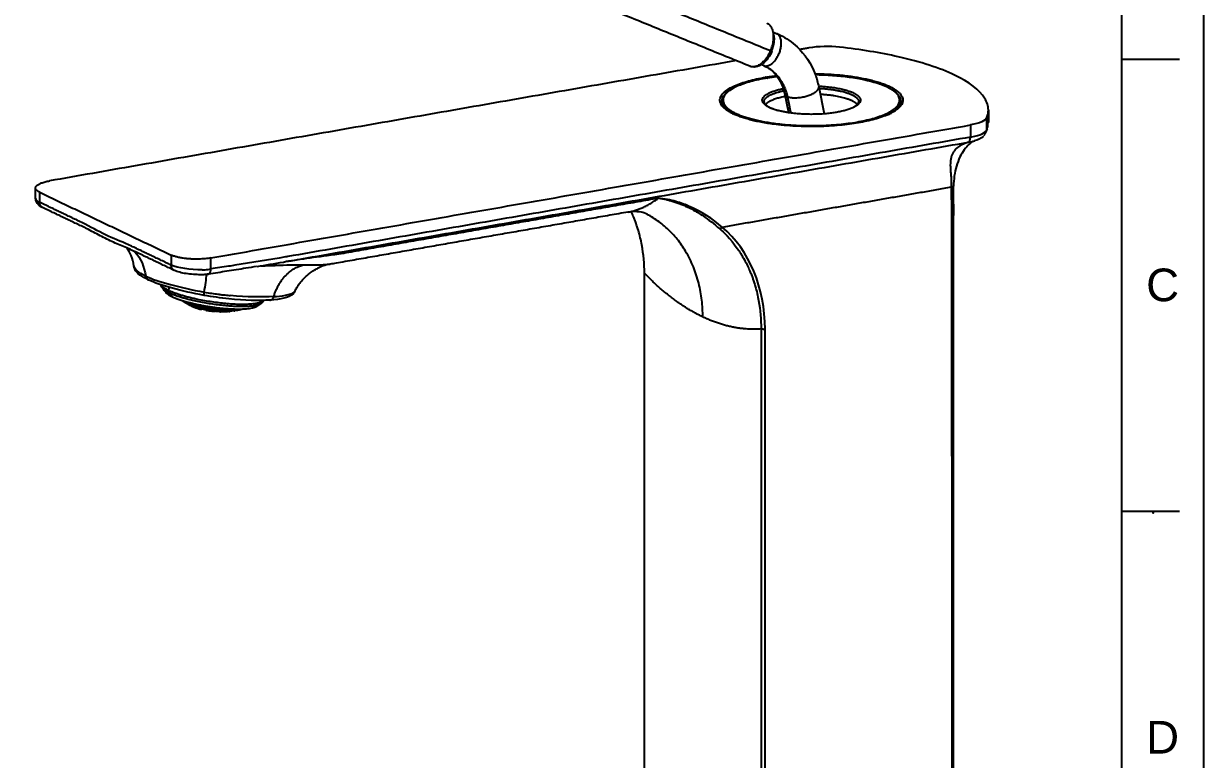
# Model space of a CAD drawing. Header units: millimetres. Extents: x 4812 to 5406, y -1197 to -777.
# Drawn here: x 5202 to 5406.4, y -1069 to -941.5 of the extents above; entities that cross this region are included whole.
import ezdxf

# ---------------------------------------------------------------- set-up
doc = ezdxf.new("R2010")
doc.units = ezdxf.units.MM
doc.header["$LTSCALE"] = 0.1
doc.layers.get('0').update_dxf_attribs({"lineweight": 13})
doc.layers.add('FORM', color=7, linetype='Continuous')
doc.styles.get("Standard").update_dxf_attribs({"font": 'arial.ttf'})

msp = doc.modelspace()

# ---------------------------------------------------------------- linework, layer by layer
at = {"lineweight": -3}
for p, q in [((5339.78, -952.45), (5340.74, -957.13)), ((5334.58, -956.94), (5333.9, -953.62)), ((5227.24, -988.11), (5227.77, -988.87)), ((5243.21, -989.94), (5242.36, -990.54))]:
    msp.add_line(p, q, dxfattribs=at)
msp.add_arc((5365.37, -958.64), 3.81, 320.2663, 359.9969)
for points, degree in [([(5271.66, -921.81), (5301.55, -934), (5331.44, -946.18)], 2), ([(5327.86, -948.89), (5297.97, -936.71), (5268.08, -924.53)], 2), ([(5331.93, -942.99), (5332.23, -943.12), (5332.53, -943.24)], 2), ([(5331.68, -946.27), (5331.3, -947.16), (5330.74, -947.93), (5330.08, -948.43)], 3), ([(5338.11, -945.71), (5337.32, -945.85), (5336.54, -945.98)], 2), ([(5343.4, -945.58), (5341.68, -945.38), (5339.69, -945.43), (5338.11, -945.71)], 3), ([(5325.51, -947.91), (5266, -958.33), (5206.49, -968.75)], 2), ([(5330.21, -948.77), (5330.02, -948.69), (5329.83, -948.62), (5329.64, -948.54)], 3), ([(5331.4, -946.88), (5331.33, -946.89), (5331.27, -946.9)], 2), ([(5330.5, -948.9), (5330.4, -948.85), (5330.31, -948.81), (5330.21, -948.77)], 3), ([(5334.34, -954.12), (5334.64, -955.55), (5334.93, -956.99)], 2), ([(5330.31, -955.05), (5330.31, -955.44), (5330.85, -955.99), (5332.72, -956.56)], 3), ([(5368.94, -957.76), (5369.1, -957.34), (5369.18, -956.91), (5369.18, -956.49)], 3), ([(5369.18, -956.49), (5369.18, -957.21), (5369.18, -957.92), (5369.18, -958.64)], 3), ([(5368.94, -957.76), (5368.73, -958.3), (5367.66, -958.78), (5366.08, -959.06)], 3), ([(5368.94, -959.93), (5368.94, -959.21), (5368.94, -958.49), (5368.94, -957.76)], 3), ([(5234.46, -982.1), (5300.27, -970.58), (5366.08, -959.06)], 2), ([(5366.08, -959.06), (5366.08, -959.76), (5366.08, -960.46), (5366.08, -961.16)], 3), ([(5366.29, -961.13), (5367.76, -960.87), (5368.74, -960.38), (5368.94, -959.93)], 3), ([(5369, -959.76), (5368.98, -959.82), (5368.96, -959.88), (5368.94, -959.93)], 3), ([(5247.44, -982.74), (5306.58, -972.39), (5365.72, -962.04)], 2), ([(5366.08, -961.16), (5306.94, -971.52), (5247.8, -981.87)], 2), ([(5365.72, -962.04), (5365.93, -961.96), (5366.08, -961.6), (5366.08, -961.16)], 3), ([(5365.72, -962.04), (5365.77, -962.03), (5365.83, -962.02), (5365.88, -962.01)], 3), ([(5365.88, -962.01), (5366.21, -961.95), (5366.52, -961.88), (5366.79, -961.8)], 3), ([(5366.08, -961.16), (5366.15, -961.15), (5366.22, -961.14), (5366.29, -961.13)], 3), ([(5368.3, -961.08), (5367.88, -961.42), (5367.32, -961.65), (5366.78, -961.81)], 3), ([(5204.08, -971.74), (5204.08, -970.86), (5204.08, -969.98)], 2), ([(5204.8, -972.47), (5204.8, -971.6), (5204.8, -970.73)], 2), ([(5204.8, -970.73), (5216.2, -976.17), (5227.59, -981.61)], 2), ([(5323.08, -976.75), (5342.92, -973.28), (5362.75, -969.81)], 2), ([(5204.1, -971.78), (5204.12, -972.02), (5204.35, -972.26), (5204.8, -972.47)], 3), ([(5211.7, -975.77), (5208.25, -974.12), (5204.8, -972.47)], 2), ([(5311.96, -971.77), (5284.29, -976.61), (5256.61, -981.46)], 2), ([(5212.2, -976.67), (5208.76, -975.02), (5205.31, -973.38)], 2), ([(5306.73, -974.16), (5281.44, -978.59), (5256.15, -983.02)], 2), ([(5309.55, -974.29), (5309.54, -974.31), (5308.24, -973.9), (5306.73, -974.16)], 3), ([(5330.48, -994.46), (5330.48, -987.31), (5327.74, -980.75), (5323.08, -976.75)], 3), ([(5227.59, -983.35), (5224.14, -981.71), (5220.69, -980.06)], 2), ([(5228.1, -984.26), (5224.65, -982.61), (5221.21, -980.96)], 2), ([(5221.23, -980.99), (5222.31, -982.13), (5222.96, -983.71), (5223.16, -985.26)], 3), ([(5227.59, -981.61), (5227.59, -982.48), (5227.59, -983.35)], 2), ([(5234.46, -984.02), (5234.46, -983.06), (5234.46, -982.1)], 2), ([(5242.46, -983.58), (5243.98, -983.34), (5245.49, -983.08), (5247.02, -982.81)], 3), ([(5247.02, -982.81), (5247.16, -982.79), (5247.3, -982.77), (5247.44, -982.74)], 3), ([(5247.8, -981.87), (5247.66, -981.89), (5247.53, -981.92), (5247.39, -981.94)], 3), ([(5256.61, -981.46), (5252.99, -981.93), (5249.93, -982.36), (5247.44, -982.74)], 3), ([(5255.03, -983.19), (5254.69, -983.25), (5253.9, -983.42), (5252.94, -983.91)], 3), ([(5256.14, -983.02), (5255.8, -983.08), (5255.47, -983.13), (5255.14, -983.18)], 3), ([(5223.16, -985.26), (5221.88, -984.63), (5221.2, -984.01), (5221.14, -983.49)], 3), ([(5223.16, -985.26), (5225.32, -986.26), (5229.14, -987.27), (5233.31, -988.02)], 3), ([(5232.97, -984.16), (5230.92, -984.16), (5228.68, -983.87), (5227.59, -983.35)], 3), ([(5233.31, -988.02), (5233.5, -986.89), (5233.66, -985.81), (5233.75, -984.95)], 3), ([(5309.59, -1071.94), (5309.59, -1028.35), (5309.59, -984.77)], 2), ([(5226.06, -987.3), (5225.95, -987.15), (5225.86, -986.98), (5225.85, -986.78)], 3), ([(5226.7, -988.14), (5226.49, -987.87), (5226.28, -987.59), (5226.07, -987.32)], 3), ([(5227.17, -987.77), (5227.21, -987.48), (5227.25, -987.2)], 2), ([(5237.56, -989.19), (5236.16, -989.04), (5234.73, -988.84), (5233.3, -988.59)], 3), ([(5244.73, -989.41), (5242.77, -989.54), (5240.32, -989.47), (5237.56, -989.19)], 3), ([(5245.36, -988.79), (5243.36, -988.91), (5240.68, -988.88), (5237.83, -988.62)], 3), ([(5248.76, -988.27), (5247.92, -989.09), (5246.53, -989.29), (5244.73, -989.41)], 3), ([(5230.35, -989.87), (5230.36, -989.84), (5230.36, -989.8)], 2), ([(5230.58, -990.08), (5230.59, -990.01), (5230.6, -989.94), (5230.61, -989.88)], 3), ([(5230.63, -990.12), (5230.63, -990.09), (5230.64, -990.05)], 2), ([(5231.4, -990.16), (5231.4, -990.13), (5231.41, -990.09)], 2), ([(5231.55, -990.26), (5231.56, -990.22), (5231.56, -990.19)], 2), ([(5231.84, -990.45), (5231.85, -990.34), (5231.87, -990.23)], 2), ([(5232.49, -990.72), (5232.51, -990.59), (5232.53, -990.46)], 2), ([(5232.62, -990.4), (5232.62, -990.36), (5232.63, -990.31)], 2), ([(5232.65, -990.79), (5232.66, -990.78), (5232.66, -990.77)], 2), ([(5232.67, -990.72), (5232.68, -990.63), (5232.69, -990.54)], 2), ([(5232.69, -990.95), (5232.7, -990.88), (5232.71, -990.8)], 2), ([(5232.78, -990.49), (5232.79, -990.41), (5232.8, -990.34)], 2), ([(5232.88, -990.71), (5232.9, -990.58), (5232.92, -990.46)], 2), ([(5232.94, -990.96), (5232.95, -990.89), (5232.96, -990.82)], 2), ([(5233.05, -990.73), (5233.08, -990.57), (5233.1, -990.41)], 2), ([(5233.62, -991.12), (5233.63, -991.03), (5233.64, -990.94)], 2), ([(5233.73, -990.89), (5233.75, -990.71), (5233.78, -990.52)], 2), ([(5233.78, -991.17), (5233.8, -991.07), (5233.81, -990.97)], 2), ([(5233.89, -990.95), (5233.91, -990.8), (5233.93, -990.66)], 2), ([(5233.91, -991.19), (5233.92, -991.16), (5233.92, -991.12)], 2), ([(5234, -991.11), (5234.02, -991.02), (5234.03, -990.93)], 2), ([(5234.02, -990.56), (5234.02, -990.56), (5234.02, -990.56)], 2), ([(5234.08, -991.27), (5234.09, -991.22), (5234.1, -991.16)], 2), ([(5234.12, -990.81), (5234.14, -990.7), (5234.16, -990.58)], 2), ([(5234.18, -991.12), (5234.2, -991), (5234.21, -990.87)], 2), ([(5234.3, -990.82), (5234.31, -990.71), (5234.33, -990.61)], 2), ([(5234.86, -991.22), (5234.88, -991.1), (5234.9, -990.98)], 2), ([(5235.03, -991.26), (5235.04, -991.13), (5235.06, -991.01)], 2), ([(5235.15, -990.96), (5235.15, -990.91), (5235.16, -990.85)], 2), ([(5235.25, -991.15), (5235.27, -991.03), (5235.29, -990.91)], 2), ([(5235.31, -990.79), (5235.31, -990.78), (5235.31, -990.77)], 2), ([(5235.32, -991.37), (5235.33, -991.28), (5235.35, -991.2)], 2), ([(5235.39, -990.76), (5235.39, -990.76), (5235.39, -990.76)], 2), ([(5235.43, -991.14), (5235.46, -990.99), (5235.48, -990.84)], 2), ([(5236.01, -991.4), (5236.02, -991.35), (5236.03, -991.29)], 2), ([(5236.12, -991.18), (5236.15, -991.01), (5236.18, -990.85)], 2), ([(5236.21, -991.28), (5236.2, -991.35), (5236.18, -991.42)], 2), ([(5236.34, -990.91), (5236.32, -991.05), (5236.29, -991.2)], 2), ([(5236.41, -991.33), (5236.42, -991.24), (5236.44, -991.15)], 2), ([(5236.45, -991.06), (5236.45, -991.04), (5236.46, -991.02)], 2), ([(5236.49, -991.44), (5236.5, -991.41), (5236.5, -991.37)], 2), ([(5236.53, -991.01), (5236.54, -990.95), (5236.55, -990.9)], 2), ([(5236.59, -991.31), (5236.61, -991.21), (5236.62, -991.1)], 2), ([(5237.19, -991.44), (5237.2, -991.39), (5237.2, -991.35)], 2), ([(5237.29, -991.29), (5237.3, -991.2), (5237.32, -991.12)], 2), ([(5237.38, -991.36), (5237.37, -991.4), (5237.37, -991.43)], 2), ([(5237.42, -990.97), (5237.42, -990.96), (5237.42, -990.96)], 2), ([(5237.5, -991.07), (5237.48, -991.18), (5237.46, -991.29)], 2), ([(5237.59, -991.37), (5237.6, -991.25), (5237.62, -991.14)], 2), ([(5237.77, -991.34), (5237.78, -991.26), (5237.79, -991.18)], 2), ([(5238.48, -991.25), (5238.49, -991.17), (5238.5, -991.09)], 2), ([(5238.68, -991.1), (5238.67, -991.17), (5238.66, -991.23)], 2), ([(5238.79, -991.26), (5238.8, -991.17), (5238.81, -991.09)], 2), ([(5238.97, -991.22), (5238.98, -991.17), (5238.99, -991.12)], 2), ([(5239.69, -991.06), (5239.69, -991.04), (5239.7, -991.02)], 2), ([(5243.6, -989.46), (5243.53, -989.67), (5243.38, -989.82), (5243.21, -989.94)], 3), ([(5329.8, -994.41), (5329.8, -1038), (5329.8, -1081.58)], 2), ([(5330.48, -1081.63), (5330.48, -1038.05), (5330.48, -994.46)], 2)]:
    msp.add_open_spline(points, degree=degree, dxfattribs=at)
for points, weights, knots in [([(5331.44, -946.18), (5333.02, -942.51), (5330.95, -941.52), (5330.93, -941.51), (5330.92, -941.5)], [1, 0.707106781187, 1, 0.996451128363, 0.992988257282], [0, 0, 0, 6.283185, 6.283185, 6.359316, 6.359316, 6.359316]), ([(5330.21, -948.77), (5331.75, -949.4), (5332.9, -946.74), (5334.08, -943.98), (5332.53, -943.24)], [0.986570183014, 0.713983127843, 1, 0.707106781187, 1], [0.110634, 0.110634, 0.110634, 4.712389, 4.712389, 9.424778, 9.424778, 9.424778]), ([(5339.14, -950.18), (5347.65, -950.28), (5352.07, -952.39), (5360.28, -956.31), (5346.72, -958.68), (5333.17, -961.05), (5324.95, -957.13), (5316.74, -953.22), (5330.3, -950.84), (5331.38, -950.65), (5332.55, -950.52)], [0.862250509281, 0.817864967493, 1, 0.707106781187, 1, 0.707106781187, 1, 0.707106781187, 1, 0.968107199499, 0.943159938591], [-164.864954, -164.864954, -164.864954, -149.382731, -149.382731, -124.485609, -124.485609, -99.588487, -99.588487, -74.691365, -74.691365, -71.980347, -71.980347, -71.980347]), ([(5332.62, -950.68), (5331.57, -950.81), (5330.59, -950.98), (5317.5, -953.27), (5325.42, -957.05), (5333.35, -960.83), (5346.44, -958.54), (5359.52, -956.25), (5351.6, -952.47), (5347.36, -950.45), (5339.18, -950.34)], [0.945986653471, 0.969900019014, 1, 0.707106781187, 1, 0.707106781187, 1, 0.707106781187, 1, 0.818624132389, 0.861884434129], [-122.635756, -122.635756, -122.635756, -120.165919, -120.165919, -96.132735, -96.132735, -72.099551, -72.099551, -48.066368, -48.066368, -33.183676, -33.183676, -33.183676]), ([(5339.76, -952.33), (5343.71, -952.5), (5345.78, -953.49), (5350.19, -955.59), (5342.92, -956.86), (5335.64, -958.14), (5331.24, -956.03), (5327.1, -954.06), (5333.67, -952.74)], [0.855425073427, 0.836997376434, 1, 0.707106781187, 1, 0.707106781187, 1, 0.719723365755, 0.975853767644], [-87.541216, -87.541216, -87.541216, -80.110613, -80.110613, -66.758844, -66.758844, -53.407075, -53.407075, -40.630443, -40.630443, -40.630443]), ([(5334.34, -954.12), (5335.89, -954.86), (5338.4, -953.8), (5339.87, -953.17), (5339.79, -952.49)], [1, 0.707106781187, 1, 0.804523613168, 0.869968376806], [0, 0, 0, 4.712389, 4.712389, 7.857429, 7.857429, 7.857429]), ([(5333.9, -953.62), (5333.9, -953.65), (5333.99, -953.95), (5334.34, -954.12)], [0.869741194778, 0.873542769567, 0.913676992582, 1], [7.851951, 7.851951, 7.851951, 8.035918, 9.424778, 9.424778, 9.424778]), ([(5339.84, -952.71), (5343.57, -952.89), (5345.53, -953.82), (5346.71, -954.39), (5346.71, -955.05)], [0.854869771919, 0.839668881892, 1, 0.896525988805, 0.866163065918], [-32.811922, -32.811922, -32.811922, -25.76106, -25.76106, -21.210596, -21.210596, -21.210596]), ([(5346.46, -955.52), (5346.16, -955.18), (5345.53, -954.87), (5343.64, -953.97), (5340.06, -953.77)], [0.906524342005, 0.941629586193, 1, 0.844557402981, 0.854106000131], [-28.328008, -28.328008, -28.328008, -25.76106, -25.76106, -18.925179, -18.925179, -18.925179]), ([(5227.14, -988.06), (5227.21, -988.1), (5231.9, -990.3), (5239.26, -990.47), (5242.37, -990.54), (5243.21, -989.94)], [1.00949492169, 1.00196532105, 0.710770023754, 1, 0.853358098669, 0.854076853123], [-0.22224, -0.22224, -0.22224, 0.12477, 13.881069, 13.881069, 20.855622, 20.855622, 20.855622]), ([(5243.57, -989.46), (5243.03, -990.24), (5239.39, -990.16), (5231.81, -989.98), (5227.17, -987.77)], [0.856694145309, 0.834517165085, 1, 0.708146694793, 1], [5.770391, 5.770391, 5.770391, 13.326749, 13.326749, 26.653498, 26.653498, 26.653498]), ([(5242.36, -990.54), (5241.12, -991.41), (5235.87, -990.81), (5230.62, -990.22), (5227.8, -988.88)], [1, 0.832521373948, 1, 0.832521373948, 1], [6.35316, 6.35316, 6.35316, 15.847838, 15.847838, 25.342516, 25.342516, 25.342516])]:
    msp.add_rational_spline(points, weights, degree=2, knots=knots, dxfattribs=at)
for points, weights in [([(5331.96, -943.41), (5332.25, -944.68), (5331.59, -946.22)], [0.857181906207, 0.830501626913, 1]), ([(5332.53, -943.24), (5332.81, -943.35), (5333.08, -943.48)], [1, 0.999715321316, 1]), ([(5331.44, -946.18), (5329.91, -949.74), (5327.86, -948.89)], [1, 0.713473123803, 0.987544073097]), ([(5330.01, -948.25), (5330.99, -947.6), (5331.59, -946.22)], [0.854081587517, 0.844758355157, 1]), ([(5331.44, -946.18), (5331.69, -946.28), (5331.68, -946.27)], [1, 0.816743434399, 0.862805724127]), ([(5330.5, -948.9), (5333.57, -950.36), (5334.34, -954.12)], [0.990064951486, 0.91157097212, 1]), ([(5330.31, -955.05), (5330.31, -953.82), (5333.79, -953.11)], [0.866051681333, 0.814891186461, 0.973151026738]), ([(5334, -954.12), (5331.33, -954.63), (5330.56, -955.52)], [0.984881582267, 0.854367653164, 0.853558439193]), ([(5323.01, -954.96), (5323.02, -956.12), (5324.97, -957.13)], [0.866219943601, 0.894423559831, 0.985425947591]), ([(5351.82, -957.25), (5354.01, -956.19), (5354.01, -954.95)], [0.872759095932, 0.838058179738, 0.866054965267]), ([(5204.08, -969.98), (5204.08, -969.17), (5206.49, -968.75)], [1, 0.871216928829, 1]), ([(5204.8, -970.73), (5204.08, -970.39), (5204.08, -969.98)], [1, 0.96316085887, 1]), ([(5363.14, -969.62), (5363.16, -969.75), (5362.75, -969.81)], [1, 0.861124581307, 1]), ([(5205.31, -973.38), (5204.8, -973.13), (5204.8, -972.47)], [0.874631719009, 0.810953036659, 1]), ([(5306.73, -974.16), (5309.52, -973.67), (5311.96, -971.77)], [0.978229129784, 0.980805621831, 1]), ([(5319.69, -992.33), (5319.69, -979.12), (5309.49, -974.26)], [1, 0.807631660832, 0.867953213661]), ([(5323.08, -976.75), (5322.87, -977.04), (5322.62, -977.05)], [1, 0.806896088987, 0.999999999996]), ([(5234.46, -982.1), (5230.18, -982.85), (5227.59, -981.61)], [1, 0.707106781187, 1]), ([(5245.36, -988.79), (5246.85, -983.97), (5250.72, -983.28)], [1, 0.865185785254, 1]), ([(5223.16, -985.26), (5223.22, -985.74), (5223.61, -985.9)], [1, 0.85645931984, 0.92822965992]), ([(5228.09, -984.25), (5227.59, -984), (5227.59, -983.35)], [0.873552459174, 0.812582956542, 1]), ([(5233.93, -984.91), (5234.44, -984.97), (5234.46, -984.02)], [0.980110272319, 0.764156260278, 1]), ([(5248.96, -987.99), (5250.26, -985.27), (5252.93, -983.91)], [1, 0.922773548156, 0.947883001477]), ([(5319.69, -992.33), (5314.53, -989.86), (5309.59, -984.77)], [1, 0.989412277584, 1]), ([(5227.14, -987.75), (5226.12, -987.26), (5225.9, -986.83)], [1, 0.916457571953, 0.88074285159]), ([(5226.07, -987.31), (5226.34, -987.67), (5227.14, -988.06)], [0.890996824855, 0.925755651367, 0.993235556802]), ([(5227.77, -988.87), (5226.97, -988.49), (5226.7, -988.14)], [1, 0.982209398946, 1]), ([(5227.24, -988.11), (5227.14, -987.97), (5227.17, -987.77)], [1, 0.923879532512, 1]), ([(5233.29, -988.58), (5233.25, -988.5), (5233.31, -988.02)], [0.918667197677, 0.845129349746, 0.99999996559]), ([(5244.7, -989.41), (5245.19, -989.41), (5245.36, -988.79)], [0.928199754997, 0.799670767322, 1]), ([(5248.96, -987.99), (5248.89, -988.15), (5248.76, -988.27)], [1, 0.944121641426, 0.91921438621]), ([(5230.15, -989.83), (5229.8, -989.69), (5229.47, -989.52)], [0.979212423805, 0.984329082889, 0.990566603209]), ([(5229.68, -989.58), (5231.05, -990.55), (5232.66, -990.99)], [1.03299800907, 0.994091269658, 0.976837276737]), ([(5230.2, -989.77), (5230.12, -989.73), (5230.05, -989.69)], [1, 0.999911447318, 0.999862036789]), ([(5230.19, -989.81), (5230.32, -989.94), (5230.46, -990.06)], [1, 0.999624238664, 1]), ([(5230.22, -989.74), (5230.26, -989.78), (5230.31, -989.82)], [0.999934129488, 0.999945431739, 1]), ([(5230.58, -990.08), (5230.49, -990.01), (5230.41, -989.93)], [1, 0.999805588224, 0.999904875353]), ([(5230.6, -990.05), (5230.62, -990.06), (5230.64, -990.07)], [0.994706348321, 0.994320117422, 0.993937726161]), ([(5231.28, -990.41), (5230.95, -990.27), (5230.63, -990.12)], [1, 0.999639696593, 1]), ([(5231.4, -990.16), (5231.1, -990.04), (5230.81, -989.9)], [1, 0.999647864066, 0.999926918332]), ([(5231.28, -990.08), (5231.23, -990.03), (5231.17, -989.99)], [1, 0.999932859458, 0.999930818653]), ([(5231.66, -990.45), (5231.47, -990.44), (5231.28, -990.41)], [1, 0.999638976711, 1]), ([(5231.29, -990.39), (5231.98, -990.7), (5232.72, -990.89)], [0.982385433306, 0.971567435147, 0.965160597216]), ([(5231.38, -990.21), (5231.43, -990.26), (5231.48, -990.3)], [1, 0.999869593479, 0.999831042668]), ([(5231.78, -990.14), (5231.59, -990.16), (5231.4, -990.16)], [1, 0.999607176833, 1]), ([(5231.55, -990.26), (5231.75, -990.25), (5231.94, -990.23)], [1, 0.999613041219, 1]), ([(5231.83, -990.5), (5231.69, -990.39), (5231.55, -990.26)], [1, 0.999629947972, 1]), ([(5231.78, -990.13), (5231.78, -990.13), (5231.78, -990.14)], [0.999979795158, 0.999989637094, 1]), ([(5232.7, -990.57), (5232.23, -990.52), (5231.78, -990.43)], [0.957787101099, 0.959187471841, 0.962124839598]), ([(5232.49, -990.72), (5232.16, -990.62), (5231.83, -990.5)], [1, 0.999642092213, 1]), ([(5231.94, -990.23), (5232.27, -990.36), (5232.6, -990.46)], [1, 0.999611025134, 1]), ([(5232.88, -990.71), (5232.69, -990.72), (5232.49, -990.72)], [1, 0.999640345396, 1]), ([(5232.6, -990.46), (5232.74, -990.59), (5232.88, -990.71)], [1, 0.999626207321, 1]), ([(5232.67, -990.39), (5232.64, -990.4), (5232.62, -990.4)], [0.999911073948, 0.999949038801, 1]), ([(5232.94, -990.96), (5232.8, -990.89), (5232.65, -990.79)], [1, 0.999656849896, 1]), ([(5232.69, -990.95), (5232.78, -990.97), (5232.87, -990.98)], [1, 0.999900818551, 0.999944568459]), ([(5232.78, -990.49), (5232.98, -990.45), (5233.17, -990.4)], [1, 0.999605677863, 1]), ([(5233.05, -990.73), (5232.91, -990.62), (5232.78, -990.49)], [1, 0.999625176589, 1]), ([(5232.88, -990.79), (5232.96, -990.78), (5233.04, -990.78)], [0.999828165892, 0.999855078867, 1]), ([(5232.88, -990.93), (5232.91, -990.93), (5232.94, -990.94)], [0.963891000837, 0.963631521935, 0.963380421706]), ([(5233.62, -991.12), (5233.28, -991.05), (5232.94, -990.96)], [1, 0.999664108429, 1]), ([(5233.92, -990.63), (5233.44, -990.63), (5232.96, -990.59)], [0.956743692092, 0.956134344984, 0.957122138498]), ([(5233.73, -990.89), (5233.39, -990.82), (5233.05, -990.73)], [1, 0.999635793805, 1]), ([(5233.66, -991.22), (5233.63, -991.21), (5233.59, -991.2)], [1, 0.999933299639, 0.999875725928]), ([(5233.61, -991.14), (5233.62, -991.14), (5233.63, -991.15)], [1, 0.999978811296, 0.999960377511]), ([(5233.91, -991.12), (5233.76, -991.12), (5233.62, -991.12)], [0.999881601259, 0.999737388649, 1]), ([(5233.68, -991.2), (5233.74, -991.21), (5233.81, -991.22)], [0.968361307898, 0.967962694736, 0.967594215494]), ([(5233.71, -990.94), (5233.79, -990.99), (5233.86, -991.03)], [1, 0.999819339761, 0.999825304751]), ([(5234.12, -990.81), (5233.92, -990.86), (5233.73, -990.89)], [1, 0.999630187103, 1]), ([(5234.08, -991.27), (5233.94, -991.23), (5233.81, -991.18)], [1, 0.999708199819, 0.999937518791]), ([(5233.85, -990.56), (5233.98, -990.69), (5234.12, -990.81)], [1, 0.999613149831, 1]), ([(5233.86, -991.03), (5233.93, -991.07), (5234, -991.11)], [0.999825443376, 0.999832702679, 1]), ([(5233.89, -990.95), (5234.09, -990.92), (5234.29, -990.87)], [1, 0.999633475694, 1]), ([(5234.18, -991.12), (5234.03, -991.05), (5233.89, -990.95)], [1, 0.99964873356, 1]), ([(5234.08, -990.62), (5234.01, -990.63), (5233.93, -990.63)], [0.956998151804, 0.956862142903, 0.956764123111]), ([(5234, -991.16), (5234.08, -991.16), (5234.17, -991.16)], [0.999835658214, 0.999857770497, 1]), ([(5234.3, -990.82), (5234.16, -990.7), (5234.02, -990.56)], [1, 0.999610690612, 1]), ([(5234.02, -990.56), (5234.03, -990.56), (5234.03, -990.56)], [1, 0.999992458071, 0.999985191785]), ([(5234.08, -991.26), (5234.11, -991.26), (5234.15, -991.27)], [0.983922772476, 0.983658586309, 0.983402668218]), ([(5234.76, -991.37), (5234.42, -991.33), (5234.08, -991.27)], [1, 0.999676850849, 1]), ([(5234.36, -990.61), (5234.26, -990.62), (5234.16, -990.62)], [0.957617879133, 0.957352084284, 0.957150126953]), ([(5234.86, -991.22), (5234.52, -991.18), (5234.18, -991.12)], [1, 0.99965468963, 1]), ([(5234.98, -990.91), (5234.64, -990.87), (5234.3, -990.82)], [1, 0.999620154217, 1]), ([(5235.12, -991.36), (5234.94, -991.37), (5234.76, -991.37)], [0.999956004275, 0.9996961534, 1]), ([(5234.85, -991.25), (5234.94, -991.29), (5235.03, -991.32)], [1, 0.999796573973, 0.999839521314]), ([(5235.25, -991.15), (5235.06, -991.19), (5234.86, -991.22)], [1, 0.999647922741, 1]), ([(5234.97, -990.97), (5235.11, -991.07), (5235.25, -991.15)], [1, 0.999634473042, 1]), ([(5235.39, -990.76), (5235.19, -990.85), (5234.98, -990.91)], [1, 0.999609823334, 1]), ([(5235.32, -991.37), (5235.17, -991.32), (5235.03, -991.26)], [1, 0.999662143263, 1]), ([(5235.15, -990.96), (5235.35, -990.9), (5235.55, -990.81)], [1, 0.999612775089, 1]), ([(5235.43, -991.14), (5235.29, -991.06), (5235.15, -990.96)], [1, 0.999631627002, 1]), ([(5235.27, -991.22), (5235.34, -991.2), (5235.42, -991.18)], [0.999834138917, 0.999865165096, 1]), ([(5235.31, -991.32), (5235.76, -991.32), (5236.21, -991.28)], [0.963101540786, 0.962968139833, 0.964192181577]), ([(5236.01, -991.4), (5235.67, -991.39), (5235.32, -991.37)], [1, 0.999664480883, 1]), ([(5235.38, -990.76), (5235.39, -990.76), (5235.39, -990.76)], [0.999987200062, 0.999993497286, 1]), ([(5236.12, -991.18), (5235.78, -991.17), (5235.43, -991.14)], [1, 0.999636364728, 1]), ([(5236.41, -991.33), (5236.21, -991.38), (5236.01, -991.4)], [1, 0.999656450794, 1]), ([(5236.01, -991.42), (5236.07, -991.44), (5236.13, -991.45)], [1, 0.999862017283, 0.999839077278]), ([(5236.11, -991.22), (5236.18, -991.25), (5236.24, -991.27)], [1, 0.999843588184, 0.999825188663]), ([(5236.53, -991.03), (5236.33, -991.11), (5236.12, -991.18)], [1, 0.999624949871, 1]), ([(5236.49, -991.46), (5236.34, -991.45), (5236.19, -991.42)], [1, 0.999668354829, 0.999996471648]), ([(5236.21, -991.28), (5236.32, -991.27), (5236.43, -991.26)], [0.975487308184, 0.975465223932, 0.975524975725]), ([(5236.25, -990.84), (5236.39, -990.94), (5236.53, -991.03)], [1, 0.999607485532, 1]), ([(5236.59, -991.31), (5236.47, -991.28), (5236.35, -991.23)], [1, 0.99971330074, 0.999884849395]), ([(5236.42, -991.38), (5236.5, -991.36), (5236.58, -991.34)], [0.999834310102, 0.999860051879, 1]), ([(5236.47, -991.25), (5237.2, -991.17), (5237.92, -990.98)], [0.975552381181, 0.976058558205, 0.980171741134]), ([(5237.19, -991.44), (5236.84, -991.46), (5236.49, -991.46)], [1, 0.999667433297, 1]), ([(5236.56, -991.11), (5236.63, -991.08), (5236.7, -991.05)], [0.999832093275, 0.999872646137, 1]), ([(5236.71, -991), (5236.65, -990.96), (5236.59, -990.92)], [1, 0.999824919805, 0.999804182033]), ([(5237.29, -991.29), (5236.94, -991.31), (5236.59, -991.31)], [1, 0.999643982846, 1]), ([(5236.71, -991.09), (5237.08, -991.04), (5237.45, -990.96)], [0.961045775411, 0.963258057741, 0.966413241048]), ([(5237.59, -991.37), (5237.39, -991.41), (5237.19, -991.44)], [1, 0.999657048854, 1]), ([(5237.28, -991.32), (5237.35, -991.33), (5237.42, -991.34)], [1, 0.999840601896, 0.999825144845]), ([(5237.7, -991.14), (5237.49, -991.22), (5237.29, -991.29)], [1, 0.999630220396, 1]), ([(5237.4, -991.02), (5237.55, -991.09), (5237.7, -991.14)], [1, 0.999614386943, 1]), ([(5237.44, -990.95), (5237.43, -990.96), (5237.42, -990.97)], [0.999951058317, 0.999973871924, 1]), ([(5237.44, -991.36), (5237.43, -991.35), (5237.42, -991.35)], [1, 0.999988992866, 0.999979820239]), ([(5237.77, -991.34), (5237.61, -991.32), (5237.46, -991.29)], [1, 0.999643065146, 1]), ([(5237.59, -991.4), (5237.68, -991.38), (5237.76, -991.36)], [0.999831730349, 0.999852762343, 1]), ([(5237.88, -991.1), (5237.77, -991.06), (5237.66, -991.01)], [1, 0.999705153589, 0.999855074252]), ([(5237.72, -991.2), (5237.79, -991.18), (5237.87, -991.15)], [0.999827490691, 0.999862979331, 1]), ([(5238.48, -991.25), (5238.12, -991.3), (5237.77, -991.34)], [1, 0.999642180162, 1]), ([(5238.41, -991.03), (5238.15, -991.07), (5237.88, -991.1)], [0.999853342453, 0.999708011626, 1]), ([(5238.66, -991.11), (5238.54, -991.1), (5238.42, -991.08)], [1, 0.99986235407, 1]), ([(5238.47, -991.27), (5238.55, -991.27), (5238.63, -991.27)], [1, 0.999814606154, 0.999820712579]), ([(5238.89, -991.1), (5238.68, -991.19), (5238.48, -991.25)], [1, 0.999626343299, 1]), ([(5238.71, -991.23), (5238.68, -991.23), (5238.66, -991.23)], [0.999893345849, 0.999935084234, 1]), ([(5238.97, -991.22), (5238.88, -991.23), (5238.79, -991.23)], [1, 0.999788433291, 0.999823049919]), ([(5238.9, -991.15), (5238.98, -991.12), (5239.06, -991.08)], [0.999820820731, 0.999852035595, 1]), ([(5239.69, -991.06), (5239.33, -991.15), (5238.97, -991.22)], [1, 0.999631627002, 1]), ([(5239.2, -991.03), (5239.13, -991.04), (5239.07, -991.05)], [0.999886346873, 0.999931286689, 1]), ([(5329.8, -994.41), (5324.85, -994.79), (5319.69, -992.33)], [1, 0.989412277584, 1]), ([(5330.48, -994.46), (5330.05, -994.53), (5329.8, -994.41)], [1, 0.707106781187, 1])]:
    msp.add_rational_spline(points, weights, degree=2, dxfattribs=at)
for points, knots in [([(5333.08, -943.48), (5334.16, -944), (5335.15, -944.68), (5336.03, -945.51), (5337.4, -946.8), (5338.46, -948.43), (5339.16, -950.27), (5339.42, -950.97), (5339.63, -951.7), (5339.78, -952.45)], [0, 0, 0, 0, 4.038479, 4.038479, 4.038479, 10.3979, 10.3979, 10.3979, 12.834208, 12.834208, 12.834208, 12.834208]), ([(5363.32, -950.42), (5360.77, -949.2), (5354.8, -947.26), (5347.04, -945.99), (5343.4, -945.58)], [0, 0, 0, 0, 14.908922, 26.735818, 26.735818, 26.735818, 26.735818]), ([(5330.02, -948.48), (5329.66, -948.74), (5329.27, -948.93), (5328.87, -948.99), (5328.53, -949.05), (5328.18, -949.02), (5327.86, -948.89)], [3.026813, 3.026813, 3.026813, 3.026813, 4.635855, 4.635855, 4.635855, 6.039071, 6.039071, 6.039071, 6.039071]), ([(5333.91, -953.66), (5333.59, -952.08), (5332.87, -950.78), (5331.91, -949.87), (5331.48, -949.47), (5331.01, -949.14), (5330.5, -948.9)], [2.208853, 2.208853, 2.208853, 2.208853, 7.93552, 7.93552, 7.93552, 10.449515, 10.449515, 10.449515, 10.449515]), ([(5339.12, -950.33), (5340.14, -950.35), (5341.16, -950.39), (5342.18, -950.46), (5346.15, -950.74), (5349.55, -951.46), (5351.68, -952.48), (5352.33, -952.79), (5352.85, -953.12), (5353.23, -953.47), (5353.73, -953.93), (5354.01, -954.43), (5354.01, -954.95)], [25.288607, 25.288607, 25.288607, 25.288607, 28.442601, 28.442601, 28.442601, 40.824111, 40.824111, 40.824111, 44.500095, 44.500095, 44.500095, 49.27008, 49.27008, 49.27008, 49.27008]), ([(5369.18, -956.49), (5369.18, -955.78), (5368.52, -953.66), (5365.87, -951.64), (5363.32, -950.42)], [4.467672, 4.467672, 4.467672, 4.467672, 11.826898, 26.735809, 26.735809, 26.735809, 26.735809]), ([(5323.01, -954.95), (5323.01, -954.54), (5323.18, -954.14), (5323.5, -953.77), (5323.59, -953.67), (5323.68, -953.57), (5323.79, -953.47), (5324.14, -953.16), (5324.58, -952.86), (5325.12, -952.58)], [0, 0, 0, 0, 3.741888, 3.741888, 3.741888, 4.759881, 4.759881, 4.759881, 8.073386, 8.073386, 8.073386, 8.073386]), ([(5345.88, -955.92), (5346.18, -955.76), (5346.4, -955.6), (5346.54, -955.44), (5346.67, -955.29), (5346.71, -955.16), (5346.71, -955.05)], [18.207541, 18.207541, 18.207541, 18.207541, 20.302755, 20.302755, 20.302755, 22.297814, 22.297814, 22.297814, 22.297814]), ([(5365.69, -962.06), (5365.65, -962.07), (5365.62, -962.08), (5365.47, -962.13), (5365.37, -962.17), (5365.07, -962.27), (5364.89, -962.35), (5364.36, -962.6), (5364.06, -962.78), (5363.29, -963.42), (5362.91, -963.99), (5362.7, -964.8), (5362.66, -964.98), (5362.61, -965.37), (5362.6, -965.48), (5362.58, -966.1), (5362.59, -966.52), (5362.65, -967.28), (5362.66, -967.52), (5362.7, -967.96), (5362.71, -968.11), (5362.75, -968.87), (5362.77, -969.36), (5362.75, -969.81)], [-12.412642, -12.412642, -12.412642, -12.412642, -12.248082, -12.248082, -11.852982, -11.852982, -11.062784, -11.062784, -9.482386, -9.482386, -6.321591, -6.321591, -5.531392, -5.531392, -4.741193, -4.741193, -3.160795, -3.160795, -2.370596, -2.370596, -1.580398, -1.580398, 0, 0, 0, 0]), ([(5366.58, -961.9), (5366.53, -961.92), (5366.47, -961.96), (5366.4, -962), (5366.07, -962.2), (5365.59, -962.54), (5365, -963.36), (5364.73, -963.72), (5364.48, -964.14), (5364.25, -964.61), (5364.02, -965.1), (5363.82, -965.63), (5363.66, -966.18), (5363.49, -966.74), (5363.37, -967.32), (5363.28, -967.91), (5363.2, -968.49), (5363.16, -969.06), (5363.14, -969.63)], [3.817264, 3.817264, 3.817264, 3.817264, 4.628585, 4.628585, 4.628585, 8.285567, 8.285567, 8.285567, 9.952532, 9.952532, 9.952532, 11.706123, 11.706123, 11.706123, 13.515394, 13.515394, 13.515394, 15.301003, 15.301003, 15.301003, 15.301003]), ([(5362.75, -969.81), (5362.74, -970.03), (5362.74, -970.41), (5362.74, -970.92), (5362.75, -971.16), (5362.75, -971.32), (5362.75, -971.37), (5362.76, -971.99), (5362.77, -972.37), (5362.78, -972.92), (5362.78, -973.04), (5362.79, -973.33), (5362.79, -973.89), (5362.78, -975.01), (5362.78, -975.69), (5362.78, -976.01), (5362.78, -976.22), (5362.78, -976.36), (5362.78, -977.52), (5362.78, -978.61), (5362.78, -980.35), (5362.78, -981.2), (5362.79, -982.15), (5362.79, -982.55), (5362.79, -982.82), (5362.79, -982.92), (5362.79, -986.06), (5362.79, -989.93), (5362.8, -993.45), (5362.8, -994.97), (5362.8, -995.66), (5362.8, -995.95), (5362.8, -996.13), (5362.8, -996.24), (5362.8, -996.56), (5362.8, -1000.12), (5362.81, -1009.7), (5362.82, -1015.84), (5362.82, -1019.25), (5362.82, -1021.04), (5362.82, -1021.83), (5362.82, -1022.22), (5362.82, -1022.41), (5362.82, -1022.54), (5362.82, -1022.6), (5362.84, -1038.71), (5362.86, -1056.47), (5362.87, -1075.96)], [-110.912813, -110.912813, -110.912813, -110.912813, -110.046307, -109.613054, -109.396427, -109.396427, -109.1798, -109.1798, -108.313294, -108.313294, -107.446788, -107.446788, -105.713775, -104.847269, -104.414015, -104.197389, -104.197389, -103.980762, -103.980762, -100.514737, -100.514737, -98.781724, -97.915218, -97.481965, -97.481965, -97.048711, -97.048711, -90.116661, -86.650635, -84.917623, -84.051116, -83.617863, -83.617863, -83.18461, -83.18461, -69.320508, -62.388457, -58.922432, -57.189419, -56.322913, -55.88966, -55.88966, -55.673033, -55.673033, -55.456407, -55.456407, 0, 0, 0, 0]), ([(5363.16, -1075.81), (5363.16, -1058.11), (5363.16, -1040.41), (5363.16, -1013.87), (5363.16, -1005.02), (5363.16, -991.74), (5363.16, -987.32), (5363.16, -980.68), (5363.15, -978.47), (5363.16, -975.15), (5363.18, -974.04), (5363.16, -971.83), (5363.1, -970.73), (5363.14, -969.62)], [-110.889285, -110.889285, -110.889285, -110.889285, -55.444643, -55.444643, -27.722321, -27.722321, -13.861161, -13.861161, -6.93058, -6.93058, -3.46529, -3.46529, 0, 0, 0, 0]), ([(5205.31, -973.38), (5205.06, -973.26), (5204.82, -973.11), (5204.61, -972.92), (5204.31, -972.63), (5204.08, -972.24), (5204.08, -971.74)], [0, 0, 0, 0, 1.19196, 1.19196, 1.19196, 2.926543, 2.926543, 2.926543, 2.926543]), ([(5311.96, -971.77), (5312.5, -971.82), (5312.98, -971.9), (5313.59, -972.03), (5313.78, -972.08), (5314.03, -972.15), (5314.16, -972.18), (5314.27, -972.21), (5314.34, -972.23), (5314.35, -972.23), (5314.87, -972.39), (5315.32, -972.54), (5315.97, -972.8), (5316.18, -972.88), (5316.5, -973.02), (5316.6, -973.07), (5316.8, -973.16), (5316.88, -973.19), (5317.49, -973.49), (5317.96, -973.74), (5318.64, -974.13), (5318.87, -974.27), (5319.19, -974.47), (5319.3, -974.54), (5319.52, -974.68), (5319.61, -974.74), (5320.71, -975.48), (5321.68, -976.23), (5322.62, -977.05)], [-19.042954, -19.042954, -19.042954, -19.042954, -16.662585, -16.662585, -15.4724, -15.4724, -14.877308, -14.579762, -14.579762, -14.282216, -14.282216, -11.901846, -11.901846, -10.711662, -10.711662, -10.11657, -10.11657, -9.521477, -9.521477, -7.141108, -7.141108, -5.950923, -5.950923, -5.355831, -5.355831, -4.760739, -4.760739, 0, 0, 0, 0]), ([(5323.08, -976.75), (5321.38, -975.37), (5319.42, -974.05), (5317.18, -973.09), (5317.18, -973.09), (5317.1, -973.05), (5316.98, -973), (5316.85, -972.95), (5316.6, -972.85), (5316.42, -972.78), (5315.86, -972.58), (5315.44, -972.44), (5314.11, -972.06), (5313.09, -971.85), (5311.96, -971.77)], [0, 0, 0, 0, 0.5, 0.5, 0.515625, 0.515625, 0.53125, 0.5625, 0.5625, 0.625, 0.625, 0.75, 0.75, 1, 1, 1, 1]), ([(5309.59, -984.77), (5309.59, -983.16), (5309.44, -981.5), (5308.97, -979.01), (5308.77, -978.18), (5308.41, -976.94), (5308.27, -976.53), (5308.06, -975.92), (5307.94, -975.61), (5307.82, -975.31), (5307.74, -975.11), (5307.69, -974.97), (5307.55, -974.65), (5307.43, -974.38), (5307.3, -974.09)], [-21.896956, -21.896956, -21.896956, -21.896956, -16.422717, -16.422717, -13.685597, -13.685597, -12.317038, -12.317038, -11.632758, -11.290618, -11.290618, -10.948478, -10.948478, -9.694627, -9.694627, -9.694627, -9.694627]), ([(5216.2, -978.09), (5216.04, -978.01), (5215.88, -977.94), (5215.73, -977.86), (5214.38, -977.2), (5213.04, -976.41), (5211.7, -975.77)], [-8.68974, -8.68974, -8.68974, -8.68974, -7.789044, -7.789044, -7.789044, 0, 0, 0, 0]), ([(5216.71, -978.99), (5215.92, -978.62), (5215.16, -978.21), (5214.39, -977.8), (5214.01, -977.6), (5213.64, -977.4), (5213.27, -977.2), (5213.08, -977.11), (5212.9, -977.01), (5212.72, -976.92), (5212.55, -976.83), (5212.37, -976.75), (5212.2, -976.67)], [0.000002, 0.000002, 0.000002, 0.000002, 4.406612, 4.406612, 4.406612, 6.587582, 6.587582, 6.587582, 7.669937, 7.669937, 7.669937, 8.690706, 8.690706, 8.690706, 8.690706]), ([(5322.62, -977.05), (5323.29, -977.63), (5324.42, -978.65), (5325.83, -980.67), (5325.95, -980.84), (5326.2, -981.23), (5326.32, -981.42), (5326.66, -981.98), (5326.87, -982.35), (5327.42, -983.39), (5327.71, -984.03), (5327.96, -984.65), (5328.02, -984.78), (5328.1, -984.98), (5328.21, -985.29), (5328.32, -985.59), (5328.54, -986.2), (5328.67, -986.61), (5329.02, -987.84), (5329.22, -988.67), (5329.67, -991.15), (5329.8, -992.8), (5329.8, -994.41)], [-21.896956, -21.896956, -21.896956, -21.896956, -16.422717, -16.422717, -15.738437, -15.738437, -15.054157, -15.054157, -13.685597, -13.685597, -10.948478, -10.948478, -10.606338, -10.606338, -10.264198, -9.579918, -9.579918, -8.211358, -8.211358, -5.474239, -5.474239, 0, 0, 0, 0]), ([(5220.69, -980.06), (5219.35, -979.42), (5218.01, -978.92), (5216.66, -978.31), (5216.51, -978.23), (5216.35, -978.16), (5216.2, -978.09)], [-8.689741, -8.689741, -8.689741, -8.689741, -0.900697, -0.900697, -0.900697, 0, 0, 0, 0]), ([(5221.21, -980.97), (5221.02, -980.88), (5220.88, -980.81), (5220.69, -980.73), (5220.51, -980.65), (5220.33, -980.57), (5220.15, -980.49), (5219.78, -980.33), (5219.4, -980.17), (5219.02, -980.02), (5218.26, -979.69), (5217.49, -979.36), (5216.71, -978.99)], [0.053178, 0.053178, 0.053178, 0.053178, 1.07814, 1.07814, 1.07814, 2.160172, 2.160172, 2.160172, 4.340887, 4.340887, 4.340887, 8.748433, 8.748433, 8.748433, 8.748433]), ([(5221.12, -983.51), (5221.04, -982.85), (5220.88, -982.25), (5220.66, -981.71), (5220.44, -981.17), (5220.2, -980.74), (5219.96, -980.41)], [0.168852, 0.168852, 0.168852, 0.168852, 2.687134, 2.687134, 2.687134, 5.189538, 5.189538, 5.189538, 5.189538]), ([(5247.39, -981.94), (5244.47, -982.44), (5241.55, -982.92), (5238.63, -983.37), (5238.26, -983.43), (5237.89, -983.49), (5237.52, -983.55), (5236.5, -983.7), (5235.48, -983.86), (5234.46, -984.02)], [-15.117024, -15.117024, -15.117024, -15.117024, -4.876241, -4.876241, -4.876241, -3.574981, -3.574981, -3.574981, 0, 0, 0, 0]), ([(5243.16, -983.47), (5243.48, -983.46), (5243.81, -983.45), (5244.4, -983.43), (5244.66, -983.42), (5245.05, -983.41), (5245.18, -983.4), (5245.45, -983.39), (5245.6, -983.39), (5247.42, -983.32), (5249.09, -983.26), (5250.72, -983.28)], [-9.806007, -9.806007, -9.806007, -9.806007, -8.682658, -8.682658, -7.814392, -7.814392, -7.38026, -7.38026, -6.946127, -6.946127, 0, 0, 0, 0]), ([(5250.72, -983.28), (5252.2, -983.3), (5253.25, -983.29), (5254.41, -983.25), (5254.81, -983.23), (5255.14, -983.18)], [0, 0, 0, 0, 6.07289, 6.07289, 9.648949, 9.648949, 9.648949, 9.648949]), ([(5223.58, -985.88), (5222.53, -985.39), (5221.63, -984.83), (5221.26, -984.02), (5221.19, -983.85), (5221.14, -983.68), (5221.12, -983.49)], [0, 0, 0, 0, 6.215961, 6.215961, 6.215961, 7.357112, 7.357112, 7.357112, 7.357112]), ([(5232.68, -985.02), (5231.86, -985.01), (5230.99, -984.94), (5230.2, -984.83), (5229.37, -984.7), (5228.68, -984.53), (5228.1, -984.26)], [0.000177, 0.000177, 0.000177, 0.000177, 2.56262, 2.56262, 2.56262, 5.238563, 5.238563, 5.238563, 5.238563]), ([(5234.02, -984.91), (5233.82, -984.94), (5233.61, -984.96), (5233.4, -984.99), (5233.29, -985), (5233.17, -985.01), (5233.06, -985.01), (5232.93, -985.02), (5232.82, -985.02), (5232.68, -985.02)], [0, 0, 0, 0, 0.675405, 0.675405, 0.675405, 1.034856, 1.034856, 1.034856, 1.42106, 1.42106, 1.42106, 1.42106]), ([(5232.97, -984.16), (5233.13, -984.16), (5233.3, -984.15), (5233.46, -984.14), (5233.81, -984.11), (5234.14, -984.07), (5234.46, -984.02)], [-1.620357, -1.620357, -1.620357, -1.620357, -1.107358, -1.107358, -1.107358, 0, 0, 0, 0]), ([(5242.38, -983.59), (5241.73, -983.7), (5241.1, -983.8), (5240.49, -983.9), (5239.41, -984.07), (5238.33, -984.24), (5237.25, -984.41), (5236.18, -984.58), (5235.1, -984.75), (5234.02, -984.91)], [0.087798, 0.087798, 0.087798, 0.087798, 2.302246, 2.302246, 2.302246, 6.085726, 6.085726, 6.085726, 9.870346, 9.870346, 9.870346, 9.870346]), ([(5233.3, -988.59), (5231.35, -988.25), (5229.47, -987.84), (5227.79, -987.37), (5226.1, -986.91), (5224.67, -986.41), (5223.58, -985.88)], [0, 0, 0, 0, 6.0121, 6.0121, 6.0121, 12.063427, 12.063427, 12.063427, 12.063427]), ([(5233.31, -988.02), (5234.23, -988.19), (5235.02, -988.3), (5235.72, -988.39), (5235.8, -988.4), (5235.94, -988.42), (5236.09, -988.44), (5236.44, -988.48), (5236.66, -988.5), (5237.25, -988.56), (5237.58, -988.6), (5237.83, -988.62)], [0, 0, 0, 0, 2.299398, 2.299398, 2.586823, 2.586823, 2.874248, 2.874248, 3.449097, 3.449097, 4.598796, 4.598796, 4.598796, 4.598796]), ([(5245.36, -988.79), (5246, -988.76), (5246.73, -988.69), (5248.06, -988.45), (5248.66, -988.27), (5248.96, -987.99)], [0, 0, 0, 0, 4.154453, 4.154453, 8.308906, 8.308906, 8.308906, 8.308906])]:
    msp.add_open_spline(points, degree=3, knots=knots, dxfattribs=at)
at = {"layer": 'FORM'}
for p, q in [((5392.3, -1182.71), (5392.3, -790.93)), ((5392.3, -947.64), (5402.3, -947.64)), ((5392.3, -1026), (5402.3, -1026))]:
    msp.add_line(p, q, dxfattribs=at)
at = {"layer": 'FORM', "color": 7}
msp.add_lwpolyline([(4812.4, -776.78), (5406.44, -776.78), (5406.44, -1196.85), (4812.4, -1196.85)], close=True, dxfattribs=at)
at = {"layer": 'FORM'}
msp.add_point((5397.73, -1026.3), dxfattribs=at)

# ---------------------------------------------------------------- texts
at = {"layer": 'FORM', "char_height": 5.66, "attachment_point": 5}
for s, insert in [('C', (5399.37, -986.82)), ('D', (5399.37, -1065.17))]:
    msp.add_mtext_dynamic_manual_height_columns(s, width=10.0017, gutter_width=12.5, heights=[0], dxfattribs=dict(at, insert=insert))

doc.saveas('drawing.dxf')
